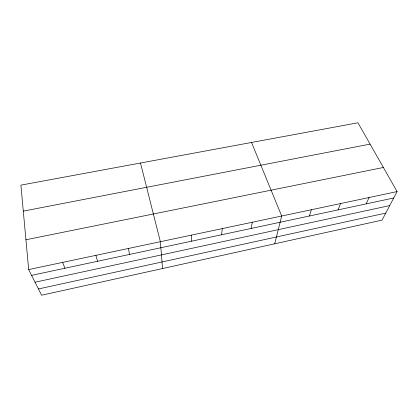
<?xml version="1.0" encoding="UTF-8"?>
<svg xmlns="http://www.w3.org/2000/svg" width="418" height="418" viewBox="0 0 418 418"><rect width="100%" height="100%" fill="white"/><g stroke="black" fill="none" stroke-linecap="round" stroke-linejoin="round"><path stroke-width="0.63" d="M191.564 241.186L191.616 235.088M221.665 234.754L222.245 228.604M251.176 228.447L252.263 222.251M274.71 243.798L281.69 216.017L251.542 142.47M309.362 216.012L311.41 209.726M338.031 209.888L340.539 203.561M366.147 203.879L369.099 197.515M397.1 191.585L382.042 220.129L41.591 295.218L28.68 269.579L20.9 185.137L357.939 122.782L397.1 191.585L28.68 269.579M38.435 288.953L385.746 213.107M35.044 282.213L389.717 205.583M31.596 275.368L393.725 197.986M25.932 239.765L383.374 167.472M23.293 211.121L370.082 144.121M62.643 262.389L64.915 268.251M95.9 255.351L97.551 261.276M140.495 163.01L160.366 241.703L162.55 268.539M128.462 248.454L129.528 254.442"/></g></svg>
